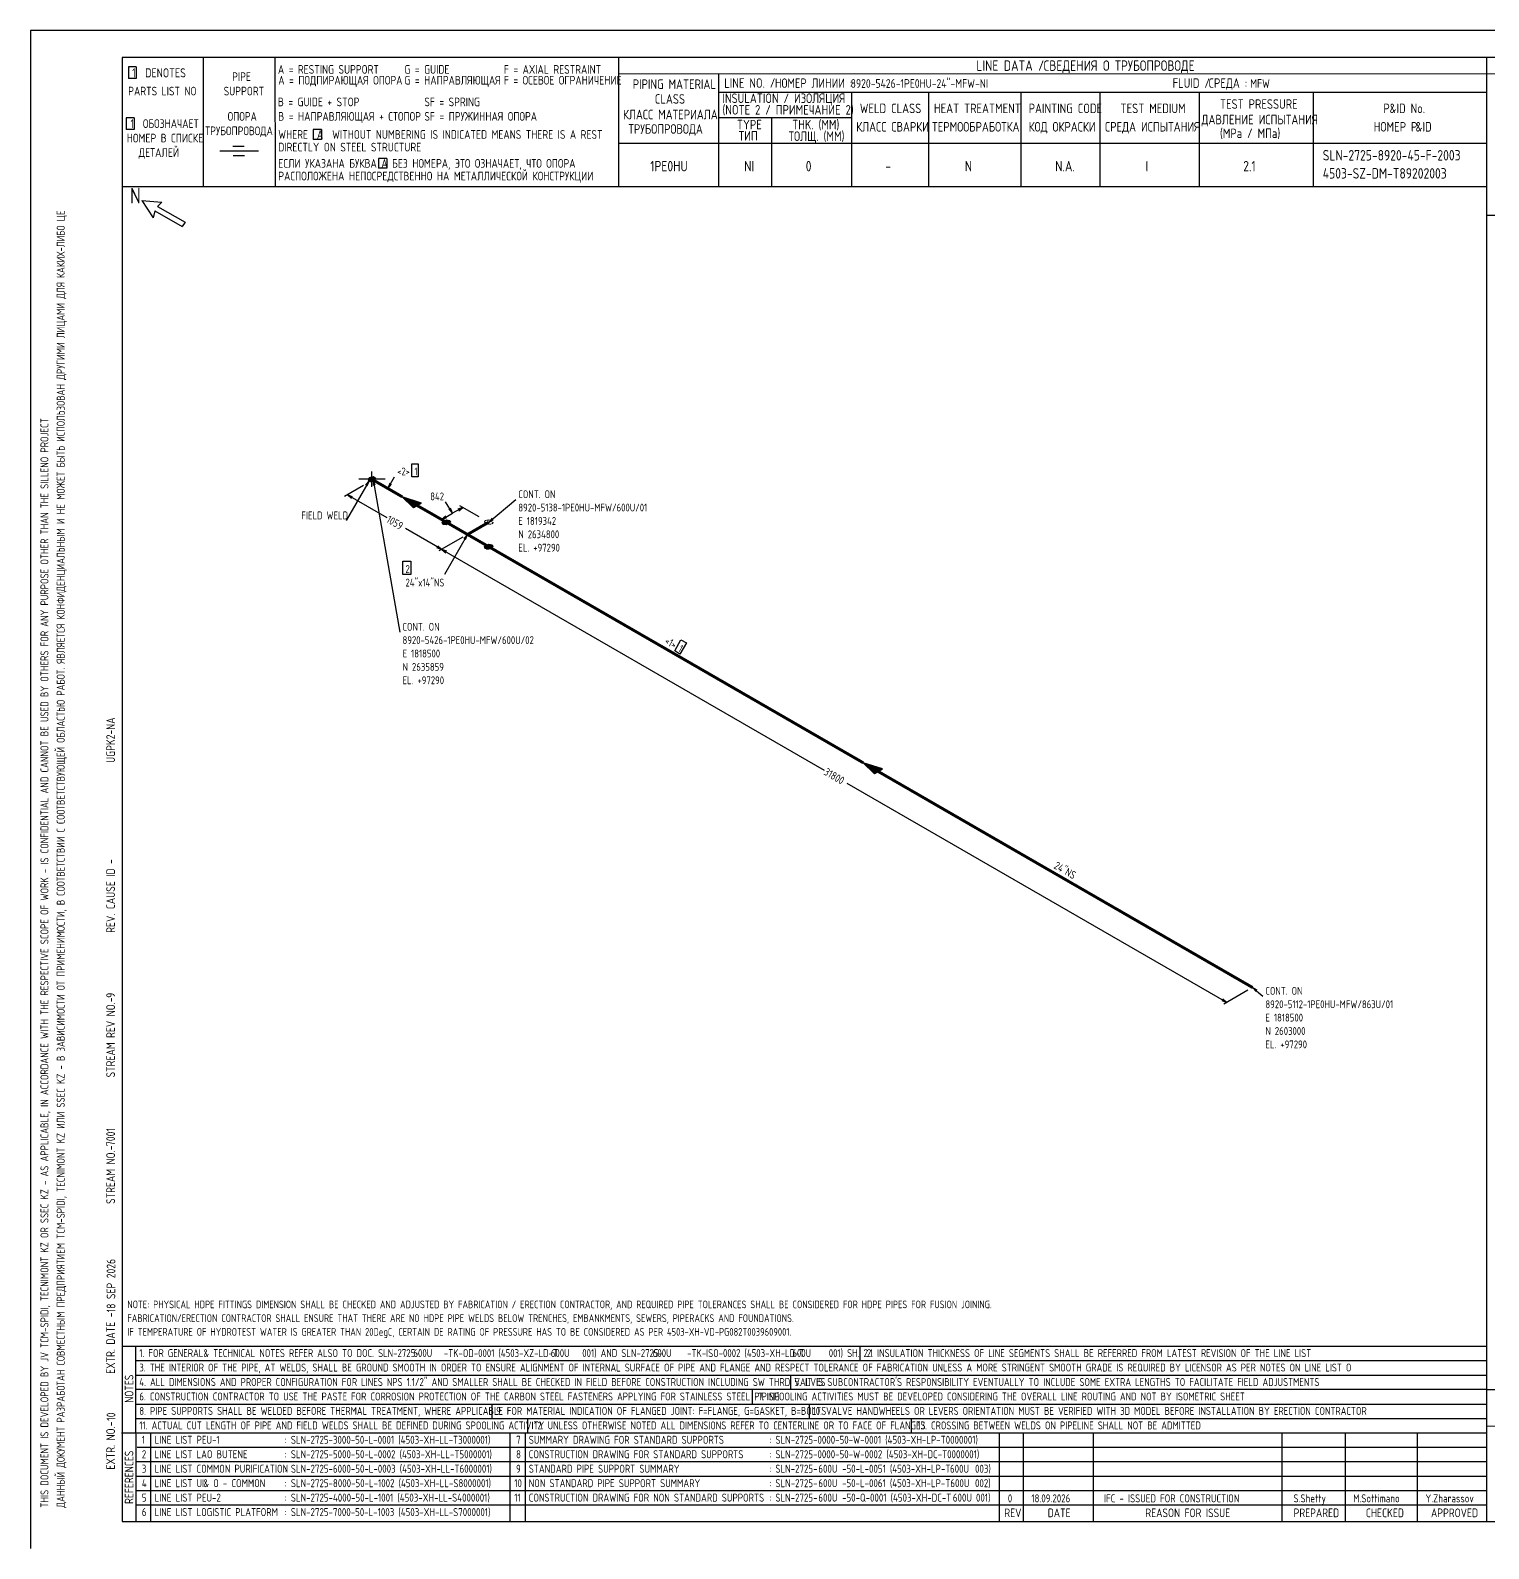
# Model space of a CAD drawing. Extents: x -1005 to 607, y -998 to 420.
# Drawn here: x 0 to 403.3, y 0 to 420 of the extents above; entities that cross this region are included whole.
import ezdxf

# ---------------------------------------------------------------- set-up
doc = ezdxf.new("R2010")
doc.units = 0
doc.linetypes.add('GT100', pattern=[0.8, 0.533333, -0.266667])
doc.styles.add('TTFN17', font='GOST type A')

msp = doc.modelspace()

# ---------------------------------------------------------------- linework, layer by layer
at = {"layer": 'GT_1', "flags": 128}
for points in [[(0, 420), (0, 0)], [(594, 420), (0, 420)], [(589.1, 412.5), (25.4, 412.5)], [(25.4, 412.5), (25.4, 7.5)], [(47.8, 412.5), (47.8, 376.7)], [(67.6, 412.5), (67.7, 376.7)], [(162.7, 412.5), (162.7, 376.7)], [(402.7, 412.5), (402.7, 7.5)], [(29.3, 409.9), (27.1, 409.9)], [(27.1, 409.9), (27.1, 406.7)], [(29.3, 409.9), (29.3, 406.7)], [(589.1, 408), (162.7, 407.9)], [(190.3, 407.8), (190.3, 376.7)], [(29.3, 406.7), (27.1, 406.7)], [(190.3, 402.9), (402.7, 402.9)], [(227.1, 402.9), (227.1, 376.7)], [(248.4, 402.9), (248.4, 376.8)], [(273.9, 402.9), (273.9, 376.7)], [(295.8, 402.9), (295.8, 376.7)], [(323.2, 402.9), (323.2, 376.7)], [(354.8, 402.9), (354.8, 376.8)], [(28.7, 395.8), (26.5, 395.8)], [(26.5, 395.8), (26.5, 392.6)], [(28.7, 395.8), (28.7, 392.6)], [(227.1, 395.8), (190.3, 395.8)], [(205, 395.8), (205, 376.7)], [(28.7, 392.6), (26.5, 392.6)], [(80.5, 392.6), (78.2, 392.6)], [(78.2, 392.6), (78.2, 389.8)], [(80.5, 392.6), (80.5, 389.8)], [(63.1, 386.6), (52.4, 386.6)], [(59.1, 387.9), (56, 387.9)], [(80.5, 389.8), (78.2, 389.8)], [(230.2, 388.7), (162.7, 388.7)], [(402.7, 388.7), (226.9, 388.7)], [(59.2, 385.3), (56.1, 385.3)], [(98.6, 384.6), (96.3, 384.6)], [(96.3, 384.6), (96.3, 381.9)], [(98.6, 384.6), (98.6, 381.9)], [(98.6, 381.9), (96.3, 381.9)], [(402.7, 376.7), (25.4, 376.7)], [(30.8, 372.9), (34, 368.1)], [(30.8, 372.9), (36.4, 372.5)], [(34.4, 370.1), (34, 368.1)], [(34.4, 370.1), (42, 365.7)], [(36.4, 372.5), (35.2, 371.3)], [(35.2, 371.3), (42.8, 366.9)], [(42.8, 366.9), (42, 365.7)], [(402.7, 368.88), (589, 368.88)], [(105.53, 300.05), (107.25, 300.05), (107.25, 296.52), (105.53, 296.52), (105.53, 300.05)], [(92.17, 294.12), (86.85, 291.05)], [(93.67, 295.4), (87.3, 284.38)], [(98.1, 295.85), (90.83, 295.85)], [(93.15, 293.98), (93.67, 295.4), (92.7, 294.27)], [(95.55, 296.07), (94.8, 296.45), (93.67, 296.23), (93.38, 295.62), (94.05, 295.18), (95.17, 295.4), (95.55, 296.07)], [(93.41, 295.6), (95.29, 295.6)], [(93.46, 295.8), (95.4, 295.8)], [(93.56, 296), (95.51, 296)], [(93.66, 296.2), (95.3, 296.2)], [(93.71, 295.4), (95.17, 295.4)], [(94.42, 293.75), (94.42, 297.95)], [(95.33, 294.2), (94.8, 295.62), (94.8, 294.12)], [(94.8, 295.62), (102.22, 253.55)], [(98.85, 293.3), (100.72, 296.52)], [(99.38, 294.73), (98.85, 293.3), (99.83, 294.43)], [(89.1, 290.98), (87.67, 291.5), (88.8, 290.52)], [(87.67, 291.5), (98.55, 285.2)], [(106.95, 288.57), (108.15, 289.25), (102.83, 290.98), (105.9, 287.98), (108, 289.18), (103.2, 290.75), (105.97, 288.05), (107.85, 289.1), (103.65, 290.52), (106.12, 288.12), (107.7, 289.02), (104.03, 290.23), (106.28, 288.2), (107.55, 288.88), (104.4, 290.07), (106.42, 288.27), (107.4, 288.8), (104.85, 289.77), (106.58, 288.35), (107.25, 288.73), (105.15, 289.62), (106.72, 288.43), (107.1, 288.65), (105.6, 289.32), (106.88, 288.5), (106.95, 288.57), (102.83, 290.98)], [(126.75, 283.93), (134.25, 290.23)], [(113.78, 284.68), (116.7, 286.4)], [(114.9, 285.65), (113.78, 284.68), (115.2, 285.2)], [(116.7, 286.4), (114.83, 289.62)], [(115.72, 287.52), (116.7, 286.4), (116.17, 287.82)], [(119.62, 288.05), (116.7, 286.4)], [(118.5, 287.07), (119.62, 288.05), (118.2, 287.52)], [(124.12, 285.43), (118.8, 288.5)], [(113.78, 276.43), (103.72, 282.2)], [(119.62, 281.3), (112.95, 285.12)], [(115.05, 284.6), (116.03, 284.45), (116.17, 283.93), (115.05, 283.25), (114.08, 283.4), (113.92, 283.93), (115.05, 284.6)], [(113.96, 283.8), (115.97, 283.8)], [(114.02, 283.6), (115.63, 283.6)], [(114.05, 284), (116.15, 284)], [(114.08, 283.4), (115.3, 283.4)], [(114.38, 284.2), (116.1, 284.2)], [(114.72, 284.4), (116.04, 284.4)], [(127.72, 285.05), (126.75, 283.93), (128.03, 284.68)], [(112.35, 276.95), (113.78, 276.43), (112.65, 277.4)], [(119.62, 279.8), (112.95, 275.98)], [(119.62, 279.8), (112.95, 275.98)], [(120.9, 280.55), (114.53, 269.52)], [(120.38, 279.12), (120.9, 280.55), (119.92, 279.43)], [(126.75, 277.85), (127.72, 277.7), (127.88, 277.18), (126.75, 276.5), (125.78, 276.65), (125.62, 277.18), (126.75, 277.85)], [(125.67, 277.2), (127.87, 277.2)], [(126, 277.4), (127.81, 277.4)], [(126.33, 277.6), (127.75, 277.6)], [(103.05, 273.12), (105.22, 273.12), (105.22, 269.52), (103.05, 269.52), (103.05, 273.12)], [(115.2, 275.9), (113.78, 276.43), (114.9, 275.45)], [(113.78, 276.43), (219.53, 215.38)], [(125.67, 277), (127.58, 277)], [(125.73, 276.8), (127.25, 276.8)], [(126.1, 276.6), (126.92, 276.6)], [(179.93, 251.38), (181.43, 250.55), (179.62, 247.47), (178.2, 248.38), (179.93, 251.38)], [(234.45, 215), (235.65, 215.68), (230.32, 217.4), (233.4, 214.4), (235.5, 215.6), (230.7, 217.18), (233.47, 214.47), (235.35, 215.53), (231.15, 216.95), (233.62, 214.55), (235.2, 215.45), (231.53, 216.65), (233.78, 214.62), (235.05, 215.3), (231.9, 216.5), (233.93, 214.7), (234.9, 215.22), (232.35, 216.2), (234.07, 214.78), (234.75, 215.15), (232.65, 216.05), (234.22, 214.85), (234.6, 215.07), (233.1, 215.75), (234.38, 214.93), (234.45, 215), (230.32, 217.4)], [(330.9, 151.1), (225.9, 211.7)], [(329.48, 151.62), (330.9, 151.1), (329.77, 152.07)], [(336.75, 154.47), (330.07, 150.65)], [(339.3, 154.47), (338.02, 155.22), (339, 154.1)], [(338.02, 155.22), (340.88, 152.82)], [(25.3, 56), (402.7, 56)], [(29.1, 56), (29.2, 7.5)], [(229.4, 56), (229.4, 52)], [(29.1, 52), (402.7, 52)], [(29.1, 48), (402.7, 48)], [(210.2, 48), (210.2, 44)], [(402.7, 44), (29.1, 44)], [(199.6, 44), (199.6, 40)], [(402.7, 44), (589.1, 44)], [(29.2, 40), (402.7, 40)], [(127.6, 40), (127.6, 36)], [(215.4, 40), (215.4, 36)], [(29.1, 36), (402.7, 36)], [(137.5, 36), (137.5, 32)], [(243.6, 36), (243.6, 32)], [(402.7, 34), (589.1, 33.9)], [(25.2, 32), (402.7, 32)], [(33.2, 32), (33.2, 7.6)], [(132.6, 32), (132.6, 7.6)], [(136.8, 32), (136.8, 7.6)], [(267.9, 32), (267.9, 7.5)], [(274.6, 32), (274.6, 7.5)], [(293.9, 32), (293.9, 7.5)], [(346.1, 32), (346.1, 7.5)], [(363.6, 32), (363.6, 7.5)], [(383.5, 32), (383.5, 7.5)], [(402.7, 28), (29.5, 28)], [(402.7, 24), (29.1, 24)], [(402.7, 20), (29.1, 20)], [(402.7, 16), (29.1, 16)], [(402.7, 12), (29.2, 12)], [(25.4, 7.5), (589.1, 7.5)], [(0, 0), (0, 0)]]:
    msp.add_lwpolyline(points, dxfattribs=at)
at = {"layer": 'GT_1', "const_width": 0.8, "flags": 128}
for points in [[(102.83, 290.98), (94.8, 295.62)], [(115.05, 283.93), (106.95, 288.57)], [(120.9, 280.55), (115.05, 283.93)], [(120.9, 280.55), (126.75, 283.93)], [(126.75, 277.18), (120.9, 280.55)], [(230.32, 217.4), (126.75, 277.18)], [(338.02, 155.22), (234.45, 215)]]:
    msp.add_lwpolyline(points, dxfattribs=at)
at = {"layer": 'GT_1', "linetype": 'GT100', "flags": 128}
msp.add_lwpolyline([(127.88, 283.93), (127.72, 283.4), (126.75, 283.25), (125.62, 283.93), (125.78, 284.45), (126.75, 284.6), (127.88, 283.93)], dxfattribs=at)

# ---------------------------------------------------------------- texts
at = {"layer": 'GT_1', "style": 'TTFN17'}
for s, height, p in [('LINE DATA /', 2.8875, (261.63, 408.8)), ('СВЕДЕНИЯ О ТРУБОПРОВОДЕ', 2.8875, (280.23, 408.8)), (' 1  DENOTES', 2.5025, (26.88, 407)), (' PIPE', 2.406, (54.56, 406)), ('A = RESTING SUPPORT', 2.4062, (68.46, 408)), ('A = ПОДПИРАЮЩАЯ ОПОРА', 2.4062, (68.56, 405)), ('G = GUIDE', 2.406, (103.46, 408)), ('G = НАПРАВЛЯЮЩАЯ', 2.4062, (103.46, 405)), ('F = AXIAL RESTRAINT', 2.4062, (130.96, 408)), ('F = ОСЕВОЕ ОГРАНИЧЕНИЕ', 2.4062, (130.96, 405)), ('PARTS LIST NO', 2.4062, (27.06, 402)), ('SUPPORT', 2.406, (53.46, 402)), ('PIPING MATERIAL', 2.6469, (166.6, 403.8)), ('LINE NO. /', 2.647, (191.9, 404.1)), ('НОМЕР ЛИНИИ :', 2.5987, (205.89, 404.1)), ('8920-5426-1PE0HU-24"-MFW-NI', 2.4062, (226.86, 404.1)), ('FLUID /', 2.647, (315.9, 404.1)), ('СРЕДА :', 2.647, (325.9, 404.1)), ('MFW', 2.406, (337.36, 404.1)), ('B = GUIDE + STOP', 2.4062, (68.46, 399)), ('SF = SPRING', 2.4062, (108.96, 399)), ('CLASS', 2.647, (172.7, 399.7)), ('(NOTE 2 / ПРИМЕЧАНИЕ 2)', 2.6469, (191.4, 396.7)), ('INSULATION / ИЗОЛЯЦИЯ', 2.6469, (191.4, 399.9)), ('WELD CLASS', 2.647, (229.4, 397.1)), ('HEAT TREATMENT', 2.6469, (249.9, 397.1)), ('PAINTING CODE', 2.6469, (276.1, 397.1)), ('TEST MEDIUM', 2.6469, (301.5, 397.1)), ('TEST PRESSURE', 2.6469, (329, 398.3)), ('P', 2.65, (374.2, 397.1)), ('&ID No.', 2.647, (375.91, 397.1)), (' 1  ОБОЗНАЧАЕТ', 2.4062, (26.46, 393)), ('ОПОРА', 2.406, (54.56, 395)), ('B = НАПРАВЛЯЮЩАЯ + СТОПОР', 2.4062, (68.56, 395)), ('SF = ПРУЖИННАЯ ОПОРА', 2.4062, (108.96, 395)), ('КЛАСС МАТЕРИАЛА', 2.6469, (163.9, 395.4)), ('TYPE', 2.647, (195.4, 392.6)), ('THK. (MM)', 2.647, (210.7, 392.6)), ('ДАВЛЕНИЕ ИСПЫТАНИЯ', 2.6469, (323.9, 394)), ('НОМЕР В СПИСКЕ', 2.4062, (26.66, 389)), ('ТРУБОПРОВОДА', 2.4062, (48.36, 391)), ('WHERE  A  WITHOUT NUMBERING IS INDICATED MEANS THERE IS A REST', 2.4062, (68.56, 390)), ('ТРУБОПРОВОДА', 2.6469, (165.4, 391.4)), ('ТИП', 2.647, (195.9, 389.5)), ('ТОЛЩ. (ММ)', 2.647, (209.7, 389.4)), ('КЛАСС СВАРКИ', 2.6469, (228.4, 392)), ('ТЕРМООБРАБОТКА', 2.6469, (249.4, 392)), ('КОД ОКРАСКИ', 2.6469, (276.1, 392)), ('СРЕДА ИСПЫТАНИЯ', 2.6469, (297.2, 392)), ('(MPa / МПа)', 2.6469, (329, 390.2)), ('НОМЕР P', 2.647, (371.5, 392)), ('&ID', 2.647, (383.1, 392)), ('ДЕТАЛЕЙ', 2.406, (29.96, 385)), ('DIRECTLY ON STEEL STRUCTURE', 2.4062, (68.56, 386.5)), ('SLN-2725-8920-45-F-2003', 2.8875, (357.43, 384)), ('ЕСЛИ УКАЗАНА БУКВА A БЕЗ НОМЕРА, ЭТО ОЗНАЧАЕТ, ЧТО ОПОРА', 2.4062, (68.56, 382)), ('1PE0HU', 2.888, (171.43, 381)), ('NI', 2.888, (197.43, 381)), ('0', 2.89, (214.43, 381)), ('-', 2.89, (236.43, 381)), ('N', 2.89, (258.43, 381)), ('N.A.', 2.888, (283.43, 381)), ('I', 2.89, (308.43, 381)), ('2.1', 2.888, (335.43, 381)), ('РАСПОЛОЖЕНА НЕПОСРЕДСТВЕННО НА МЕТАЛЛИЧЕСКОЙ КОНСТРУКЦИИ', 2.4062, (68.56, 378.5)), ('4503-SZ-DM-T89202003', 2.8875, (357.43, 379)), ('N', 4.33, (27.55, 372.1)), ('<2>', 2.166, (101.42, 296.9)), ('1', 2.17, (106.25, 296.9)), ('842', 2.166, (110.58, 290)), ('CONT. ON', 2.166, (134.95, 290.6)), ('FIELD WELD', 2.166, (74.96, 284.75)), ('8920-5138-1PE0HU-MFW/600U/01', 2.1656, (134.95, 286.9)), ('E 1819342', 2.166, (134.95, 283.2)), ('N 2634800', 2.166, (134.95, 279.51)), ('EL. +97290', 2.166, (134.95, 275.81)), ('2', 2.17, (103.74, 269.9)), ('24"x14"NS', 2.166, (103.74, 266.15)), ('CONT. ON', 2.166, (102.92, 253.93)), ('8920-5426-1PE0HU-MFW/600U/02', 2.1656, (102.92, 250.23)), ('E 1818500', 2.166, (102.92, 246.53)), ('N 2635859', 2.166, (102.92, 242.83)), ('EL. +97290', 2.166, (102.92, 239.13)), ('CONT. ON', 2.166, (341.57, 153.2)), ('8920-5112-1PE0HU-MFW/863U/01', 2.1656, (341.57, 149.5)), ('E 1818500', 2.166, (341.57, 145.81)), ('N 2603000', 2.166, (341.57, 142.11)), ('EL. +97290', 2.166, (341.57, 138.41)), ('NOTE: PHYSICAL HDPE FITTINGS DIMENSION SHALL BE CHECKED AND ADJUSTED BY FABRICATION / ERECTION CONTRACTOR, AND REQUIRED PIPE TOLERANCES SHALL BE CONSIDERED FOR HDPE PIPES FOR FUSION JOINING.', 2.1175, (26.82, 66.5)), ('FABRICATION/ERECTION CONTRACTOR SHALL ENSURE THAT THERE ARE NO HDPE PIPE WELDS BELOW TRENCHES, EMBANKMENTS, SEWERS, PIPERACKS AND FOUNDATIONS.', 2.1175, (26.82, 62.7)), ('IF TEMPERATURE OF HYDROTEST WATER IS GREATER THAN 20DegC, CERTAIN DE RATING OF PRESSURE HAS TO BE CONSIDERED AS PER 4503-XH-VD-PG082T0039609001.', 2.1175, (26.82, 58.9)), ('1. FOR GENERAL', 2.1849, (30.13, 53)), ('& TECHNICAL NOTES REFER ALSO TO DOC. SLN-2725-      -TK-OD-0001 (4503-XZ-LD-T      001) AND SLN-2725-      -TK-ISO-0002 (4503-XH-LD-T      001) SH. 2.1', 2.18487, (47.87, 53)), ('600U', 2.185, (105.93, 53)), ('600U', 2.185, (143.93, 53)), ('600U', 2.185, (172.13, 53)), ('600U', 2.185, (210.73, 53)), ('2. INSULATION THICKNESS OF LINE SEGMENTS SHALL BE REFERRED FROM LATEST REVISION OF THE LINE LIST', 2.1849, (231.33, 53)), ('3. THE INTERIOR OF THE PIPE, AT WELDS, SHALL BE GROUND SMOOTH IN ORDER TO ENSURE ALIGNMENT OF INTERNAL SURFACE OF PIPE AND FLANGE AND RESPECT TOLERANCE OF FABRICATION UNLESS A MORE STRINGENT SMOOTH GRADE IS REQUIRED BY LICENSOR AS PER NOTES ON LINE LIST O', 2.18487, (30.13, 49)), ('4. ALL DIMENSIONS AND PROPER CONFIGURATION FOR LINES NPS 1.1/2" AND SMALLER SHALL BE CHECKED IN FIELD BEFORE CONSTRUCTION INCLUDING SW THRD VALVES', 2.18487, (30.13, 45)), ("5. IT IS SUBCONTRACTOR'S RESPONSIBILITY EVENTUALLY TO INCLUDE SOME EXTRA LENGTHS TO FACILITATE FIELD ADJUSTMENTS", 2.18487, (211.33, 45)), ('6. CONSTRUCTION CONTRACTOR TO USE THE PASTE FOR CORROSION PROTECTION OF THE CARBON STEEL FASTENERS APPLYING FOR STAINLESS STEEL PIPING', 2.18487, (30.13, 41)), ('7. SPOOLING ACTIVITIES MUST BE DEVELOPED CONSIDERING THE OVERALL LINE ROUTING AND NOT BY ISOMETRIC SHEET', 2.18487, (201.33, 41)), ('8. PIPE SUPPORTS SHALL BE WELDED BEFORE THERMAL TREATMENT, WHERE APPLICABLE', 2.1849, (30.13, 37)), ('9. FOR MATERIAL INDICATION OF FLANGED JOINT: F=FLANGE, G=GASKET, B=BOLTS', 2.1849, (128.83, 37)), ('10. VALVE HANDWHEELS OR LEVERS ORIENTATION MUST BE VERIFIED WITH 3D MODEL BEFORE INSTALLATION BY ERECTION CONTRACTOR', 2.18487, (216.33, 37)), ('11. ACTUAL CUT LENGTH OF PIPE AND FIELD WELDS SHALL BE DEFINED DURING SPOOLING ACTIVITY', 2.1849, (30.13, 33)), ('12. UNLESS OTHERWISE NOTED ALL DIMENSIONS REFER TO CENTERLINE OR TO FACE OF FLANGES', 2.1849, (139.33, 33)), ('13. CROSSING BETWEEN WELDS ON PIPELINE SHALL NOT BE ADMITTED', 2.1849, (245.33, 33)), ('1', 2.21, (30.83, 29)), ('LINE LIST PEU-1', 2.2138, (34.33, 29)), (': SLN-2725-3000-50-L-0001 (4503-XH-LL-T3000001)', 2.2138, (70.33, 29)), ('7', 2.21, (134.33, 29)), ('SUMMARY DRAWING FOR STANDARD SUPPORTS', 2.2138, (137.83, 29)), (': SLN-2725-0000-50-W-0001 (4503-XH-LP-T0000001)', 2.2138, (204.33, 29)), ('2', 2.21, (30.83, 25)), ('LINE LIST LAO BUTENE', 2.2138, (34.33, 25)), (': SLN-2725-5000-50-L-0002 (4503-XH-LL-T5000001)', 2.2138, (70.33, 25)), ('8', 2.21, (134.33, 25)), ('CONSTRUCTION DRAWING FOR STANDARD SUPPORTS', 2.2138, (137.83, 25)), (': SLN-2725-0000-50-W-0002 (4503-XH-DC-T0000001)', 2.2138, (204.33, 25)), ('3', 2.21, (30.83, 21)), ('LINE LIST COMMON PURIFICATION', 2.2138, (34.33, 21)), (': SLN-2725-6000-50-L-0003 (4503-XH-LL-T6000001)', 2.2138, (70.33, 21)), ('9', 2.21, (134.33, 21)), ('STANDARD PIPE SUPPORT SUMMARY', 2.2138, (137.83, 21)), (': SLN-2725-      -50-L-0051 (4503-XH-LP-T      003)', 2.2138, (204.33, 21)), ('600U', 2.214, (217.93, 21)), ('600U', 2.214, (254.33, 21)), ('4', 2.21, (30.83, 17)), ('LINE LIST UI', 2.2138, (34.33, 17)), ('& O - COMMON', 2.2138, (47.85, 17)), (': SLN-2725-8000-50-L-1002 (4503-XH-LL-S8000001)', 2.2138, (70.33, 17)), ('10', 2.214, (133.83, 17)), ('NON STANDARD PIPE SUPPORT SUMMARY', 2.2138, (137.83, 17)), (': SLN-2725-      -50-L-0061 (4503-XH-LP-T      002)', 2.2138, (204.33, 17)), ('600U', 2.214, (217.93, 17)), ('600U', 2.214, (254.43, 17)), ('5', 2.21, (30.83, 13)), ('LINE LIST PEU-2', 2.2138, (34.33, 13)), (': SLN-2725-4000-50-L-1001 (4503-XH-LL-S4000001)', 2.2138, (70.33, 13)), ('11', 2.214, (133.83, 13)), ('CONSTRUCTION DRAWING FOR NON STANDARD SUPPORTS', 2.2138, (137.83, 13)), (': SLN-2725-      -50-Q-0001 (4503-XH-DC-T      001)', 2.2138, (204.33, 13)), ('600U', 2.214, (217.93, 13)), ('600U', 2.214, (255.13, 13)), ('0', 2.21, (270.33, 12.8)), ('18.09.2026', 2.214, (276.83, 12.8)), ('IFC - ISSUED FOR CONSTRUCTION', 2.2138, (296.93, 12.8)), ('S.Shetty', 2.214, (349.33, 12.8)), ('M.Sottimano', 2.2138, (365.83, 12.8)), ('Y.Zharassov', 2.2138, (385.83, 12.8)), ('6', 2.21, (30.83, 9)), ('LINE LIST LOGISTIC PLATFORM', 2.2138, (34.33, 9)), (': SLN-2725-7000-50-L-1003 (4503-XH-LL-S7000001)', 2.2138, (70.33, 9)), ('REV', 2.406, (269.36, 8.7)), ('DATE', 2.406, (281.36, 8.7)), ('REASON FOR ISSUE', 2.4062, (308.36, 8.7)), ('PREPARED', 2.406, (349.36, 8.7)), ('CHECKED', 2.406, (369.36, 8.7)), ('APPROVED', 2.406, (387.36, 8.7))]:
    msp.add_text(s, height=height, dxfattribs=at).set_placement(p)
for s, height, rotation, p in [('ДАННЫЙ ДОКУМЕНТ РАЗРАБОТАН СОВМЕСТНЫМ ПРЕДПРИЯТИЕМ TCM-SPIDI, TECNIMONT KZ ИЛИ SSEC KZ - В ЗАВИСИМОСТИ ОТ ПРИМЕНИМОСТИ, В СООТВЕТСТВИИ С СООТВЕТСТВУЮЩЕЙ ОБЛАСТЬЮ РАБОТ. ЯВЛЯЕТСЯ КОНФИДЕНЦИАЛЬНЫМ И НЕ МОЖЕТ БЫТЬ ИСПОЛЬЗОВАН ДРУГИМИ ЛИЦАМИ ДЛЯ КАКИХ-ЛИБО ЦЕ', 2.21375, 90, (9.5, 11.33)), ('THIS DOCUMENT IS DEVELOPED BY JV TCM-SPIDI, TECNIMONT KZ OR SSEC KZ - AS APPLICABLE, IN ACCORDANCE WITH THE RESPECTIVE SCOPE OF WORK - IS CONFIDENTIAL AND CANNOT BE USED BY OTHERS FOR ANY PURPOSE OTHER THAN THE SILLENO PROJECT', 2.21375, 90, (5, 11.33)), ('1059', 2.166, -30, (98.27, 284.07)), ('<1>', 2.166, -30, (175.17, 250.47)), ('1', 2.17, -30, (178.94, 248.29)), ('UGPK2-NA', 2.406, 90, (23.4, 217.36)), ('31800', 2.166, -30, (219.27, 214.22)), ('REV. CAUSE ID -', 2.4062, 90, (23.4, 170.36)), ('24"NS', 2.166, -30, (282.87, 188.3)), ('9', 2.41, 90, (23.4, 152.36)), ('STREAM REV NO.-', 2.4062, 90, (23.4, 130.36)), ('7001', 2.406, 90, (23.4, 111.36)), ('STREAM NO.-', 2.4062, 90, (23.4, 95.36)), ('18 SEP 2026', 2.4062, 90, (23.5, 65.36)), ('EXTR. DATE -', 2.4062, 90, (23.4, 48.36)), ('NOTES', 2.406, 90, (28.5, 40.36)), ('EXTR. NO.-', 2.406, 90, (23.4, 21.86)), ('10', 2.406, 90, (23.5, 35.36)), ('REFERENCES', 2.406, 90, (28.5, 12.36))]:
    msp.add_text(s, height=height, rotation=rotation, dxfattribs=at).set_placement(p)

doc.saveas('drawing.dxf')
